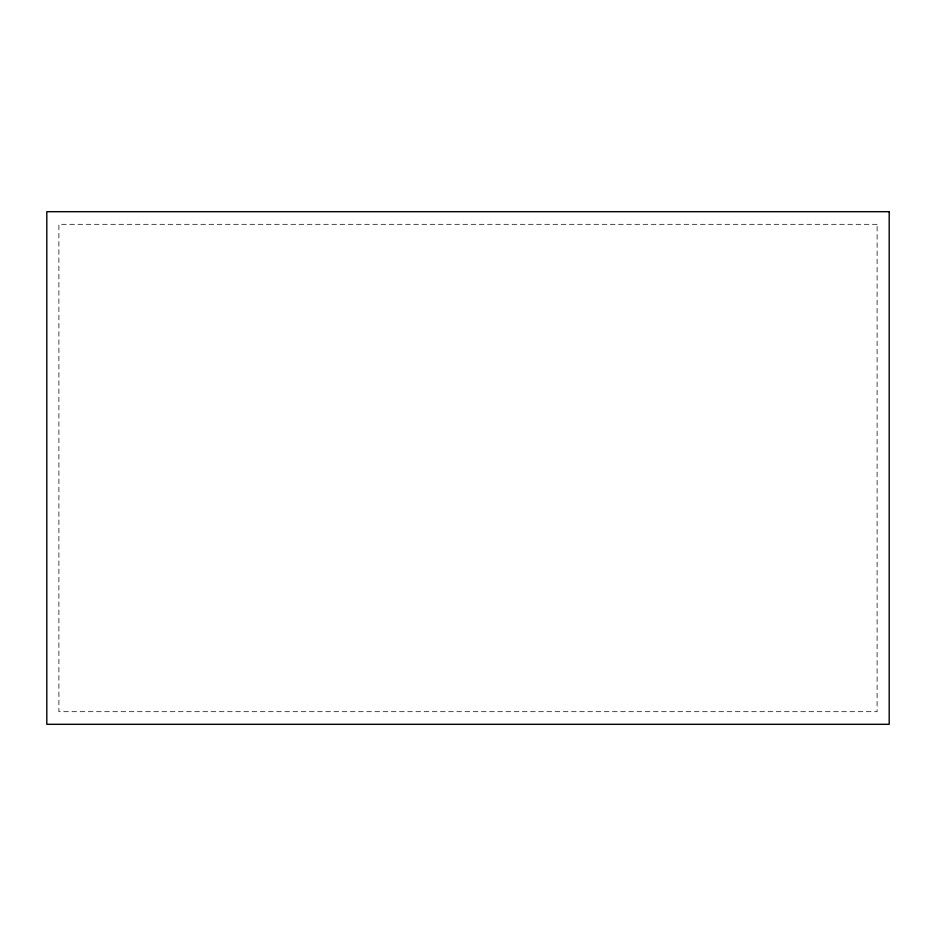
<?xml version="1.0" encoding="UTF-8"?>
<svg xmlns="http://www.w3.org/2000/svg" width="936" height="936" viewBox="0 0 936 936"><rect width="100%" height="100%" fill="white"/><g stroke="black" fill="none" stroke-linecap="round" stroke-linejoin="round"><path stroke-width="0.7" stroke-dasharray="4.68 3.51" d="M877.102 224.312L58.898 224.312L58.898 711.688L877.102 711.688L877.102 224.312"/><path stroke-width="1.4" d="M889.2 211.688L46.8 211.688L46.8 724.312L889.2 724.312L889.2 211.688"/></g></svg>
